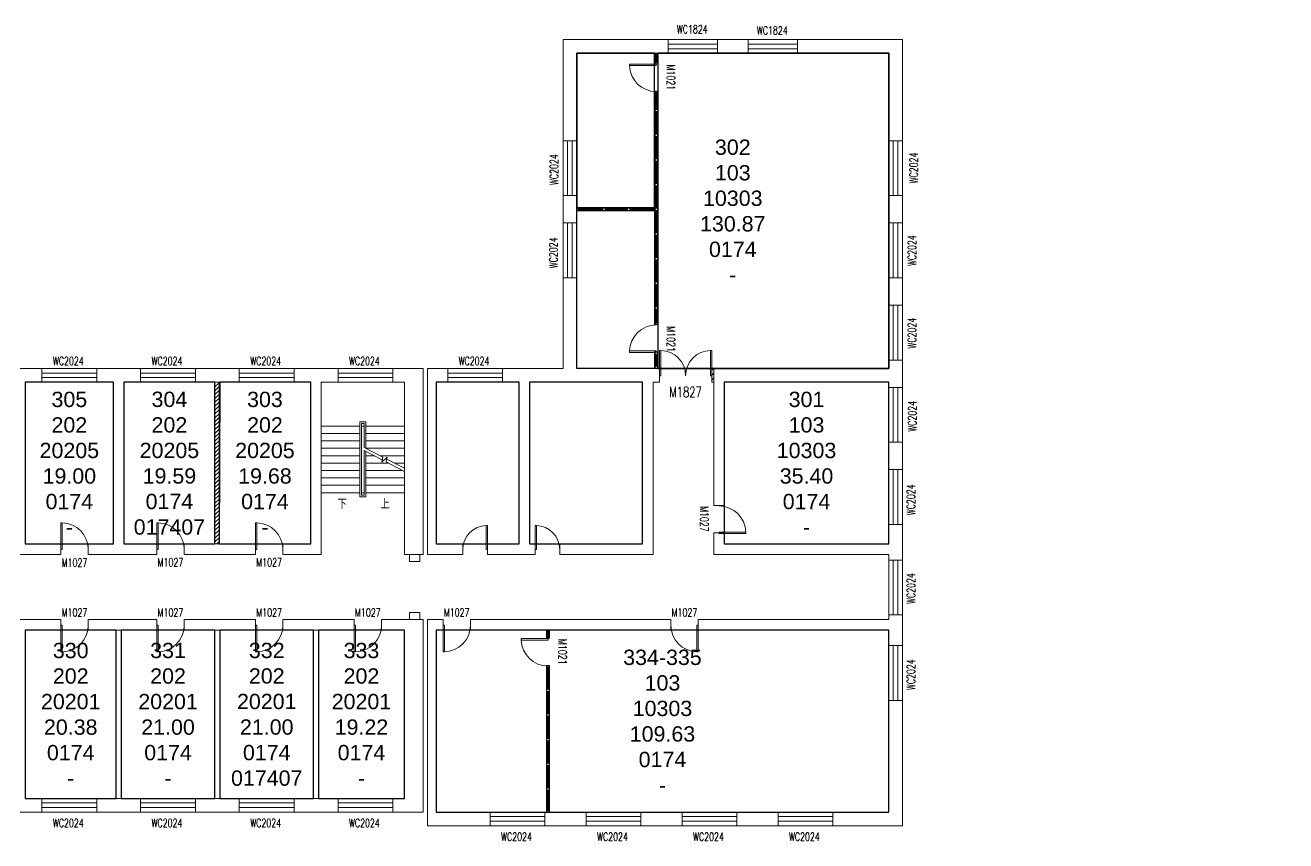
# Model space of a CAD drawing. Header units: millimetres. Extents: x 190400 to 293963, y 161675 to 191428.
# Drawn here: x 247980 to 293963, y 161675 to 191428 of the extents above; entities that cross this region are included whole.
import ezdxf

# ---------------------------------------------------------------- set-up
doc = ezdxf.new("R2010")
doc.units = ezdxf.units.MM
doc.header["$LTSCALE"] = 1000
doc.layers.add('body', color=30, linetype='Continuous', lineweight=15)
for name, color, linetype in [('RM', 4, 'Continuous'), ('RM$', 5, 'Continuous'), ('RM$TXT', 5, 'Continuous')]:
    doc.layers.add(name, color=color, linetype=linetype)
doc.styles.add('_TCH_DIM', font='SIMPLEX', dxfattribs={"bigfont": 'GBCBIG'})
doc.styles.add('_TCH_WINDOW', font='SIMPLEX', dxfattribs={"height": 3.5, "bigfont": 'GBCBIG'})
doc.styles.get("Standard").update_dxf_attribs({"font": 'arial.ttf'})

# ---------------------------------------------------------------- blocks, each defined once
blk = doc.blocks.new('$TCHSYS$WIN2D')
for p, q in [((-0.5, 0.5), (0.5, 0.5)), ((-0.5, 0.5), (-0.5, -0.5)), ((0.5, 0.5), (0.5, -0.5)), ((0.5, 0.167), (-0.5, 0.167)), ((0.5, -0.167), (-0.5, -0.167)), ((-0.5, -0.5), (0.5, -0.5))]:
    blk.add_line(p, q)
blk = doc.blocks.new('$DorLib2D$00000001')
for p, q in [((0.45, 0.975), (0.5, 0.975)), ((0.45, 0), (0.45, 0.975)), ((0.5, 0), (0.5, 0.975)), ((0.5, 0), (0.45, 0))]:
    blk.add_line(p, q)
at = {"lineweight": 13}
blk.add_arc((0.475, 0), 0.975, 91.4693, 180, dxfattribs=at)
blk = doc.blocks.new('$DorLib2D$00000002')
for p, q in [((-0.5, 0), (-0.5, 0.4875)), ((-0.475, 0.4875), (-0.5, 0.4875)), ((-0.475, 0), (-0.475, 0.4875)), ((0.475, 0), (0.475, 0.4875)), ((0.475, 0.4875), (0.5, 0.4875)), ((0.5, 0), (0.5, 0.4875)), ((-0.5, 0), (-0.475, 0)), ((0.5, 0), (0.475, 0))]:
    blk.add_line(p, q)
at = {"lineweight": 13}
for centre, start, end in [((-0.4875, 0), 0, 88.53072), ((0.4875, 0), 91.46928, 180)]:
    blk.add_arc(centre, 0.4875, start, end, dxfattribs=at)

msp = doc.modelspace()

# ---------------------------------------------------------------- hatches: boundary and pattern name
at = {"layer": 'body'}
h = msp.add_hatch(dxfattribs=at)
h.set_pattern_fill('普通砖', color=30, scale=50, style=0)
h.set_pattern_definition([(45, (-10443.08, 86642.61), (-88.388383, 88.388383), [])])
h.paths.add_polyline_path([(273100, 178904), (273040, 178904), (273040, 178404), (273100, 178404)])
h = msp.add_hatch(dxfattribs=at)
h.set_pattern_fill('ANSI31', color=30, scale=800, style=0)
h.set_pattern_definition([(45, (-10443.08, 17403.58), (-70.710678, 70.710678), [])])
h.paths.add_polyline_path([(254900, 178404), (255050, 178404), (255050, 172504), (254900, 172504)])

# ---------------------------------------------------------------- linework, layer by layer
at = {"layer": 'body', "color": 30}
for p, q in [((271430, 190904), (267600, 190904)), ((267600, 190904), (267600, 187214)), ((271430, 190404), (271430, 190904)), ((274350, 190904), (273230, 190904)), ((273230, 190904), (273230, 190404)), ((274350, 190404), (274350, 190904)), ((279980, 190904), (276150, 190904)), ((276150, 190904), (276150, 190404)), ((279980, 187214), (279980, 190904)), ((268100, 190404), (271430, 190404)), ((268100, 187214), (268100, 190404)), ((272165, 190404), (272015, 190404)), ((273230, 190404), (274350, 190404)), ((276150, 190404), (279480, 190404)), ((279480, 190404), (279480, 187214)), ((270970, 190354), (270970, 190070)), ((270995, 190354), (270995, 190070)), ((271005, 190354), (271005, 190070)), ((271030, 190354), (271030, 190070)), ((270970, 188970), (270970, 188354)), ((270995, 188970), (270995, 188354)), ((271005, 188970), (271005, 188354)), ((271030, 188970), (271030, 188354)), ((270970, 188274), (270970, 187454)), ((270995, 188274), (270995, 187454)), ((271005, 188274), (271005, 187454)), ((271030, 188274), (271030, 187454)), ((267600, 187214), (268100, 187214)), ((268100, 187214), (268100, 184281)), ((270970, 187374), (270970, 186554)), ((270995, 187374), (270995, 186554)), ((271005, 187374), (271005, 186554)), ((271030, 187374), (271030, 186554)), ((279480, 187214), (279980, 187214)), ((270970, 186474), (270970, 185654)), ((270995, 186474), (270995, 185654)), ((271005, 186474), (271005, 185654)), ((271030, 186474), (271030, 185654)), ((270970, 185574), (270970, 184754)), ((270995, 185574), (270995, 184754)), ((271005, 185574), (271005, 184754)), ((271030, 185574), (271030, 184754)), ((268100, 185214), (267600, 185214)), ((267600, 185214), (267600, 185139)), ((267600, 185139), (267600, 184214)), ((268100, 184214), (268100, 185064)), ((279980, 185214), (279480, 185214)), ((279480, 185214), (279480, 184214)), ((279980, 184214), (279980, 185214)), ((269050, 184744), (268150, 184744)), ((269050, 184719), (268150, 184719)), ((269050, 184709), (268150, 184709)), ((269050, 184684), (268150, 184684)), ((269950, 184744), (269130, 184744)), ((269950, 184719), (269130, 184719)), ((269950, 184709), (269130, 184709)), ((269950, 184684), (269130, 184684)), ((270960, 184744), (270030, 184744)), ((270960, 184719), (270030, 184719)), ((270960, 184709), (270030, 184709)), ((270960, 184684), (270030, 184684)), ((270970, 184674), (270970, 183854)), ((270995, 184674), (270995, 183854)), ((271005, 184674), (271005, 183854)), ((271030, 184674), (271030, 183854)), ((267600, 184214), (268100, 184214)), ((279480, 184214), (279980, 184214)), ((270970, 183774), (270970, 182954)), ((270995, 183774), (270995, 182954)), ((271005, 183774), (271005, 182954)), ((271030, 183774), (271030, 182954)), ((270970, 182874), (270970, 182054)), ((270995, 182874), (270995, 182054)), ((271005, 182874), (271005, 182054)), ((271030, 182874), (271030, 182054)), ((268100, 182214), (267600, 182214)), ((267600, 182214), (267600, 178904)), ((268100, 178904), (268100, 182214)), ((279980, 182214), (279480, 182214)), ((279480, 182214), (279480, 181214)), ((279980, 181214), (279980, 182214)), ((270970, 181974), (270970, 181154)), ((270995, 181974), (270995, 181154)), ((271005, 181974), (271005, 181154)), ((271030, 181974), (271030, 181154)), ((279480, 181214), (279980, 181214)), ((270970, 181074), (270970, 180559)), ((270995, 181074), (270995, 180559)), ((271005, 181074), (271005, 180559)), ((271030, 181074), (271030, 180559)), ((270970, 179429), (270970, 178984)), ((270995, 179429), (270995, 178984)), ((271005, 179429), (271005, 178984)), ((271030, 179429), (271030, 178984)), ((248590, 178904), (247790, 178904)), ((248590, 178404), (248590, 178904)), ((251390, 178904), (250590, 178904)), ((250590, 178904), (250590, 178404)), ((252190, 178904), (251390, 178904)), ((252190, 178404), (252190, 178904)), ((255790, 178904), (254190, 178904)), ((254190, 178904), (254190, 178404)), ((255790, 178404), (255790, 178904)), ((258590, 178904), (257790, 178904)), ((257790, 178904), (257790, 178404)), ((259390, 178904), (258590, 178904)), ((259390, 178404), (259390, 178904)), ((262500, 178904), (261390, 178904)), ((261390, 178904), (261390, 178404)), ((262500, 172124), (262500, 178904)), ((262660, 178904), (262660, 172124)), ((263390, 178904), (262660, 178904)), ((263390, 178404), (263390, 178904)), ((266190, 178904), (265390, 178904)), ((265390, 178904), (265390, 178404)), ((267600, 178904), (266190, 178904)), ((271120, 178904), (268100, 178904)), ((271120, 178904), (271120, 178404)), ((273100, 178904), (273020, 178904)), ((273020, 178904), (273020, 178404)), ((279480, 178904), (273100, 178904)), ((273100, 178904), (273100, 173904)), ((273300, 178904), (273165, 178904)), ((279980, 179214), (279480, 179214)), ((279480, 179214), (279480, 178904)), ((279980, 178714), (279980, 179214)), ((279980, 178214), (279980, 178714)), ((247980, 172504), (247980, 178404)), ((247980, 178404), (248590, 178404)), ((250590, 178404), (251200, 178404)), ((251200, 178404), (251200, 173754)), ((251580, 178404), (252190, 178404)), ((251580, 173754), (251580, 178404)), ((254190, 178404), (255790, 178404)), ((254900, 178404), (255080, 178404)), ((257790, 178404), (258400, 178404)), ((258400, 172504), (258400, 178404)), ((258780, 178404), (259390, 178404)), ((258780, 172124), (258780, 178404)), ((261810, 178404), (258780, 178404)), ((258780, 178404), (258780, 176804)), ((261390, 178404), (261810, 178404)), ((261810, 172124), (261810, 178404)), ((261810, 176804), (261810, 178404)), ((262970, 178404), (262970, 172504)), ((262970, 178404), (263390, 178404)), ((265390, 178404), (266000, 178404)), ((266000, 172504), (266000, 178404)), ((266380, 172504), (266380, 178404)), ((267790, 178404), (266380, 178404)), ((270500, 178404), (267790, 178404)), ((270500, 178404), (270500, 172504)), ((270880, 178404), (270880, 172124)), ((270880, 178404), (271120, 178404)), ((273020, 178404), (273100, 178404)), ((279480, 178404), (273480, 178404)), ((273480, 173904), (273480, 178404)), ((279480, 178404), (279480, 178214)), ((279480, 178214), (279980, 178214)), ((258780, 175265), (258780, 176804)), ((258780, 176804), (260185, 176804)), ((260185, 176804), (258780, 176804)), ((260405, 176954), (260185, 176954)), ((260185, 176954), (260185, 174224)), ((260345, 176894), (260245, 176894)), ((260245, 176894), (260245, 174284)), ((260245, 176804), (260245, 174374)), ((260345, 176804), (260245, 176804)), ((260345, 176026), (260345, 176894)), ((260345, 176026), (260345, 176804)), ((260405, 175995), (260405, 176954)), ((261810, 176804), (260405, 176804)), ((261810, 176804), (260405, 176804)), ((261810, 176804), (261810, 174374)), ((258780, 176534), (260185, 176534)), ((258780, 176264), (260185, 176264)), ((261810, 176534), (260405, 176534)), ((261810, 176264), (260405, 176264)), ((279980, 176214), (279480, 176214)), ((279480, 176214), (279480, 175214)), ((279980, 175214), (279980, 176214)), ((258780, 175994), (260185, 175994)), ((258780, 175724), (260185, 175724)), ((261026, 175672), (260345, 176026)), ((260345, 174374), (260345, 175913)), ((261004, 175571), (260345, 175913)), ((260345, 174284), (260345, 175913)), ((260405, 174224), (260405, 175882)), ((260709, 175724), (260405, 175724)), ((261810, 175994), (260406, 175994)), ((261810, 175724), (260926, 175724)), ((260986, 175489), (261026, 175672)), ((261184, 175671), (260986, 175489)), ((261146, 175497), (261184, 175671)), ((258780, 175454), (260185, 175454)), ((261229, 175454), (260405, 175454)), ((261810, 175152), (261146, 175497)), ((261810, 175265), (261168, 175598)), ((261810, 175454), (261445, 175454)), ((279480, 175214), (279980, 175214)), ((258780, 175184), (260185, 175184)), ((258780, 174374), (258780, 175152)), ((258780, 174914), (260185, 174914)), ((261748, 175184), (260405, 175184)), ((261810, 174914), (260405, 174914)), ((258780, 174644), (260185, 174644)), ((258780, 174374), (260185, 174374)), ((260345, 174374), (260245, 174374)), ((260245, 174284), (260345, 174284)), ((261810, 174644), (260405, 174644)), ((261810, 174374), (260405, 174374)), ((260185, 174224), (260405, 174224)), ((273100, 173904), (273480, 173904)), ((251200, 173754), (251200, 172754)), ((251580, 172754), (251580, 173754)), ((273480, 172904), (273100, 172904)), ((273100, 172904), (273100, 172124)), ((273480, 172504), (273480, 172904)), ((279980, 173214), (279480, 173214)), ((279480, 173214), (279480, 172504)), ((279980, 172314), (279980, 173214)), ((249280, 172504), (247980, 172504)), ((249280, 172124), (249280, 172504)), ((251200, 172504), (250280, 172504)), ((250280, 172504), (250280, 172124)), ((251200, 172754), (251200, 172504)), ((251580, 172504), (251580, 172754)), ((252780, 172504), (251580, 172504)), ((252780, 172124), (252780, 172504)), ((256380, 172504), (253780, 172504)), ((253780, 172504), (253780, 172124)), ((254900, 172504), (255080, 172504)), ((256380, 172124), (256380, 172504)), ((258400, 172504), (257380, 172504)), ((257380, 172504), (257380, 172124)), ((263940, 172504), (262970, 172504)), ((263940, 172124), (263940, 172504)), ((266000, 172504), (264840, 172504)), ((264840, 172504), (264840, 172124)), ((266580, 172504), (266380, 172504)), ((266580, 172124), (266580, 172504)), ((270500, 172504), (267480, 172504)), ((267480, 172504), (267480, 172124)), ((279480, 172504), (273480, 172504)), ((247790, 172124), (249280, 172124)), ((250280, 172124), (251390, 172124)), ((251390, 172124), (252780, 172124)), ((253780, 172124), (256380, 172124)), ((257380, 172124), (258780, 172124)), ((261810, 172124), (262500, 172124)), ((262660, 172124), (263940, 172124)), ((264840, 172124), (266190, 172124)), ((266190, 172124), (266580, 172124)), ((267480, 172124), (270880, 172124)), ((273100, 172124), (279480, 172124)), ((279480, 172124), (279480, 171914)), ((279980, 171914), (279980, 172314)), ((279480, 171914), (279980, 171914)), ((249280, 169744), (247790, 169744)), ((249280, 169364), (249280, 169744)), ((252780, 169744), (250280, 169744)), ((250280, 169744), (250280, 169364)), ((252780, 169364), (252780, 169744)), ((256380, 169744), (253780, 169744)), ((253780, 169744), (253780, 169364)), ((256380, 169364), (256380, 169744)), ((259980, 169744), (257380, 169744)), ((257380, 169744), (257380, 169364)), ((259980, 169364), (259980, 169744)), ((262500, 169744), (260980, 169744)), ((260980, 169744), (260980, 169364)), ((262500, 162724), (262500, 169744)), ((263220, 169744), (262660, 169744)), ((262660, 169744), (262660, 162224)), ((263220, 169364), (263220, 169744)), ((269850, 169744), (264220, 169744)), ((264220, 169744), (264220, 169364)), ((270850, 169744), (269850, 169744)), ((271530, 169744), (270850, 169744)), ((271530, 169364), (271530, 169744)), ((279480, 169744), (272530, 169744)), ((272530, 169744), (272530, 169364)), ((279980, 169914), (279480, 169914)), ((279480, 169914), (279480, 169744)), ((279980, 169554), (279980, 169914)), ((247980, 169364), (249280, 169364)), ((247980, 163224), (247980, 169364)), ((250280, 169364), (252780, 169364)), ((251300, 163224), (251300, 169364)), ((251300, 169364), (251480, 169364)), ((251480, 163224), (251480, 169364)), ((253780, 169364), (256380, 169364)), ((254900, 163224), (254900, 169364)), ((254900, 169364), (255080, 169364)), ((255080, 163224), (255080, 169364)), ((257380, 169364), (259980, 169364)), ((258500, 163224), (258500, 169364)), ((258500, 169364), (258680, 169364)), ((258680, 163224), (258680, 169364)), ((260980, 169364), (261810, 169364)), ((261810, 163224), (261810, 169364)), ((262970, 169364), (263220, 169364)), ((262970, 169364), (262970, 162724)), ((264220, 169364), (269850, 169364)), ((267020, 169324), (267020, 169104)), ((267045, 169324), (267045, 169104)), ((267055, 169324), (267055, 169104)), ((267080, 169324), (267080, 169104)), ((269850, 169364), (270850, 169364)), ((270850, 169364), (271530, 169364)), ((272530, 169364), (279480, 169364)), ((279480, 169364), (279480, 168794)), ((279980, 168794), (279980, 169554)), ((279480, 168794), (279980, 168794)), ((267020, 168014), (267020, 167204)), ((267045, 168014), (267045, 167204)), ((267055, 168014), (267055, 167204)), ((267080, 168014), (267080, 167204)), ((267020, 167124), (267020, 166304)), ((267045, 167124), (267045, 166304)), ((267055, 167124), (267055, 166304)), ((267080, 167124), (267080, 166304)), ((279980, 166794), (279480, 166794)), ((279480, 166794), (279480, 162724)), ((279980, 162224), (279980, 166794)), ((267020, 166224), (267020, 165404)), ((267045, 166224), (267045, 165404)), ((267055, 166224), (267055, 165404)), ((267080, 166224), (267080, 165404)), ((267020, 165324), (267020, 164504)), ((267045, 165324), (267045, 164504)), ((267055, 165324), (267055, 164504)), ((267080, 165324), (267080, 164504)), ((267020, 164424), (267020, 163604)), ((267045, 164424), (267045, 163604)), ((267055, 164424), (267055, 163604)), ((267080, 164424), (267080, 163604)), ((267020, 163524), (267020, 162774)), ((267045, 163524), (267045, 162774)), ((267055, 163524), (267055, 162774)), ((267080, 163524), (267080, 162774)), ((248590, 163224), (247980, 163224)), ((248590, 162724), (248590, 163224)), ((252190, 163224), (250590, 163224)), ((250590, 163224), (250590, 162724)), ((251300, 163224), (251480, 163224)), ((252190, 162724), (252190, 163224)), ((255790, 163224), (254190, 163224)), ((254190, 163224), (254190, 162724)), ((254900, 163224), (255080, 163224)), ((255790, 162724), (255790, 163224)), ((259390, 163224), (257790, 163224)), ((257790, 163224), (257790, 162724)), ((258500, 163224), (258680, 163224)), ((259390, 162724), (259390, 163224)), ((261810, 163224), (261390, 163224)), ((261390, 163224), (261390, 162724)), ((247790, 162724), (248590, 162724)), ((250590, 162724), (252190, 162724)), ((254190, 162724), (255790, 162724)), ((257790, 162724), (259390, 162724)), ((261390, 162724), (262500, 162724)), ((264940, 162724), (262970, 162724)), ((264940, 162224), (264940, 162724)), ((268440, 162724), (266940, 162724)), ((266940, 162724), (266940, 162224)), ((268440, 162224), (268440, 162724)), ((271940, 162724), (270440, 162724)), ((270440, 162724), (270440, 162224)), ((271940, 162224), (271940, 162724)), ((275440, 162724), (273940, 162724)), ((273940, 162724), (273940, 162224)), ((275440, 162224), (275440, 162724)), ((279480, 162724), (277440, 162724)), ((277440, 162724), (277440, 162224)), ((262660, 162224), (264940, 162224)), ((266940, 162224), (268440, 162224)), ((270440, 162224), (271940, 162224)), ((273940, 162224), (275440, 162224)), ((277440, 162224), (279980, 162224))]:
    msp.add_line(p, q, dxfattribs=at)
for points in [[(271060, 190020), (271060, 190404), (270940, 190404), (270940, 190020), (271060, 190020)], [(270960, 190404), (270960, 190364), (270970, 190354), (271030, 190354), (271040, 190364), (271040, 190404)], [(270960, 190020), (270960, 190060), (270970, 190070), (271030, 190070), (271040, 190060), (271040, 190020)], [(270940, 184774), (268100, 184774), (268100, 184654), (270940, 184654), (270940, 180509), (271060, 180509), (271060, 189020), (270940, 189020), (270940, 184774)], [(270960, 189020), (270960, 188980), (270970, 188970), (271030, 188970), (271040, 188980), (271040, 189020)], [(271030, 188274), (270970, 188274), (270960, 188284), (270960, 188344), (270970, 188354), (271030, 188354), (271040, 188344), (271040, 188284)], [(271030, 187374), (270970, 187374), (270960, 187384), (270960, 187444), (270970, 187454), (271030, 187454), (271040, 187444), (271040, 187384)], [(271030, 186474), (270970, 186474), (270960, 186484), (270960, 186544), (270970, 186554), (271030, 186554), (271040, 186544), (271040, 186484)], [(271030, 185574), (270970, 185574), (270960, 185584), (270960, 185644), (270970, 185654), (271030, 185654), (271040, 185644), (271040, 185584)], [(268100, 184754), (268140, 184754), (268150, 184744), (268150, 184684), (268140, 184674), (268100, 184674)], [(269120, 184674), (269060, 184674), (269050, 184684), (269050, 184744), (269060, 184754), (269120, 184754), (269130, 184744), (269130, 184684)], [(270020, 184674), (269960, 184674), (269950, 184684), (269950, 184744), (269960, 184754), (270020, 184754), (270030, 184744), (270030, 184684)], [(271030, 184674), (270970, 184674), (270960, 184684), (270960, 184744), (270970, 184754), (271030, 184754), (271040, 184744), (271040, 184684)], [(271030, 183774), (270970, 183774), (270960, 183784), (270960, 183844), (270970, 183854), (271030, 183854), (271040, 183844), (271040, 183784)], [(271030, 182874), (270970, 182874), (270960, 182884), (270960, 182944), (270970, 182954), (271030, 182954), (271040, 182944), (271040, 182884)], [(271030, 181974), (270970, 181974), (270960, 181984), (270960, 182044), (270970, 182054), (271030, 182054), (271040, 182044), (271040, 181984)], [(271030, 181074), (270970, 181074), (270960, 181084), (270960, 181144), (270970, 181154), (271030, 181154), (271040, 181144), (271040, 181084)], [(270960, 180509), (270960, 180549), (270970, 180559), (271030, 180559), (271040, 180549), (271040, 180509)], [(271060, 178904), (271060, 179509), (270940, 179509), (270940, 178904), (271060, 178904)], [(270960, 179509), (270960, 179439), (270970, 179429), (271030, 179429), (271040, 179439), (271040, 179509)], [(270960, 178904), (270960, 178974), (270970, 178984), (271030, 178984), (271040, 178974), (271040, 178904)], [(254900, 178404), (255050, 178404), (255050, 172504), (254900, 172504)], [(262380, 172124), (262000, 172124), (262000, 171864), (262380, 171864)], [(262380, 170004), (262000, 170004), (262000, 169744), (262380, 169744)], [(267110, 169064), (267110, 169364), (266990, 169364), (266990, 169064), (267110, 169064)], [(267010, 169364), (267010, 169334), (267020, 169324), (267080, 169324), (267090, 169334), (267090, 169364)], [(267010, 169064), (267010, 169094), (267020, 169104), (267080, 169104), (267090, 169094), (267090, 169064)], [(267110, 162724), (267110, 168064), (266990, 168064), (266990, 162724), (267110, 162724)], [(267010, 168064), (267010, 168024), (267020, 168014), (267080, 168014), (267090, 168024), (267090, 168064)], [(267080, 167124), (267020, 167124), (267010, 167134), (267010, 167194), (267020, 167204), (267080, 167204), (267090, 167194), (267090, 167134)], [(267080, 166224), (267020, 166224), (267010, 166234), (267010, 166294), (267020, 166304), (267080, 166304), (267090, 166294), (267090, 166234)], [(267080, 165324), (267020, 165324), (267010, 165334), (267010, 165394), (267020, 165404), (267080, 165404), (267090, 165394), (267090, 165334)], [(267080, 164424), (267020, 164424), (267010, 164434), (267010, 164494), (267020, 164504), (267080, 164504), (267090, 164494), (267090, 164434)], [(267080, 163524), (267020, 163524), (267010, 163534), (267010, 163594), (267020, 163604), (267080, 163604), (267090, 163594), (267090, 163534)], [(267080, 162724), (267020, 162724), (267010, 162724), (267010, 162764), (267020, 162774), (267080, 162774), (267090, 162764), (267090, 162724)]]:
    msp.add_lwpolyline(points, close=True, dxfattribs=at)
at = {"layer": 'RM'}
for points in [[(268100, 190404), (268100, 184794), (268100, 184774), (270940, 184774), (270940, 190404)], [(271060, 190404), (271060, 178904), (279480, 178904), (279480, 190404)], [(262970, 178404), (262970, 172504), (266000, 172504), (266000, 178404)], [(266380, 178404), (266380, 172504), (270500, 172504), (270500, 178404)]]:
    msp.add_lwpolyline(points, close=True, dxfattribs=at)
at = {"layer": 'RM$'}
for points in [[(268100, 190404), (279480, 190404), (279480, 178904), (268100, 178904)], [(247980, 178404), (247980, 172504), (251200, 172504), (251200, 178404)], [(251580, 178404), (251580, 172504), (254900, 172504), (254900, 178404)], [(255080, 178404), (255050, 172504), (258400, 172504), (258400, 178404)], [(273480, 178404), (273480, 172504), (279480, 172504), (279480, 178404)], [(247980, 169364), (247980, 163224), (251300, 163224), (251300, 169364)], [(251480, 169364), (251480, 163224), (254900, 163224), (254900, 169364)], [(255080, 169364), (255080, 163224), (258500, 163224), (258500, 169364)], [(258680, 169364), (258680, 163224), (261810, 163224), (261810, 169364)], [(262970, 169364), (262970, 162724), (279480, 162724), (279480, 169364)]]:
    msp.add_lwpolyline(points, close=True, dxfattribs=at)

# ---------------------------------------------------------------- block references
at = {"layer": 'body', "color": 30}
ref = msp.add_blockref('$TCHSYS$WIN2D', (272330, 190654), dxfattribs=dict(at, xscale=-1800, yscale=-500, zscale=-1800, rotation=180))
ref.add_attrib('A', 'WC1824', (271750, 191130), dxfattribs={"height": 297.5, "style": '_TCH_WINDOW', "width": 0.705882})
ref = msp.add_blockref('$TCHSYS$WIN2D', (275250, 190654), dxfattribs=dict(at, xscale=1800, yscale=-500, zscale=1800, rotation=180))
ref.add_attrib('A', 'WC1824', (274670, 191089), dxfattribs={"height": 297.5, "style": '_TCH_WINDOW', "width": 0.705882})
ref = msp.add_blockref('$DorLib2D$00000001', (271000, 189505), dxfattribs=dict(at, xscale=1000, yscale=1000, zscale=1000, rotation=89.99999999999999))
ref.add_attrib('A', 'M1021', (271385, 189994), dxfattribs={"height": 297.5, "rotation": 270, "style": '_TCH_WINDOW', "width": 0.705882})
ref = msp.add_blockref('$TCHSYS$WIN2D', (267850, 186214), dxfattribs=dict(at, xscale=-2000, yscale=-500, zscale=-2000, rotation=270))
ref.add_attrib('A', 'WC2024', (267420, 185596), dxfattribs={"height": 297.5, "rotation": 90, "style": '_TCH_WINDOW', "width": 0.705882})
ref = msp.add_blockref('$TCHSYS$WIN2D', (279730, 186214), dxfattribs=dict(at, xscale=2000, yscale=-500, zscale=2000, rotation=90))
ref.add_attrib('A', 'WC2024', (280539, 185657), dxfattribs={"height": 297.5, "rotation": 90, "style": '_TCH_WINDOW', "width": 0.705882})
ref = msp.add_blockref('$TCHSYS$WIN2D', (267850, 183214), dxfattribs=dict(at, xscale=2000, yscale=-500, zscale=2000, rotation=270))
ref.add_attrib('A', 'WC2024', (267398, 182560), dxfattribs={"height": 297.5, "rotation": 90, "style": '_TCH_WINDOW', "width": 0.705882})
ref = msp.add_blockref('$TCHSYS$WIN2D', (279730, 183214), dxfattribs=dict(at, xscale=-2000, yscale=-500, zscale=-2000, rotation=90))
ref.add_attrib('A', 'WC2024', (280475, 182643), dxfattribs={"height": 297.5, "rotation": 90, "style": '_TCH_WINDOW', "width": 0.705882})
ref = msp.add_blockref('$TCHSYS$WIN2D', (279730, 180214), dxfattribs=dict(at, xscale=2000, yscale=-500, zscale=2000, rotation=90))
ref.add_attrib('A', 'WC2024', (280475, 179633), dxfattribs={"height": 297.5, "rotation": 90, "style": '_TCH_WINDOW', "width": 0.705882})
ref = msp.add_blockref('$DorLib2D$00000001', (271000, 179994), dxfattribs=dict(at, xscale=-1000, yscale=1000, zscale=1000, rotation=90))
ref.add_attrib('A', 'M1021', (271385, 180445), dxfattribs={"height": 297.5, "rotation": 270, "style": '_TCH_WINDOW', "width": 0.705882})
ref = msp.add_blockref('$DorLib2D$00000002', (272070, 178639), dxfattribs=dict(at, xscale=1900, yscale=-1900, zscale=1900, rotation=180))
ref.add_attrib('A', 'M1827', (271474, 177862), dxfattribs={"height": 376.8, "style": '_TCH_WINDOW', "width": 0.705882})
ref = msp.add_blockref('$TCHSYS$WIN2D', (249590, 178654), dxfattribs=dict(at, xscale=-2000, yscale=-500, zscale=2000))
ref.add_attrib('A', 'WC2024', (248990, 179030), dxfattribs={"height": 297.5, "style": '_TCH_WINDOW', "width": 0.705882})
ref = msp.add_blockref('$TCHSYS$WIN2D', (253190, 178654), dxfattribs=dict(at, xscale=2000, yscale=-500, zscale=-2000))
ref.add_attrib('A', 'WC2024', (252590, 179030), dxfattribs={"height": 297.5, "style": '_TCH_WINDOW', "width": 0.705882})
ref = msp.add_blockref('$TCHSYS$WIN2D', (256790, 178654), dxfattribs=dict(at, xscale=2000, yscale=-500, zscale=-2000))
ref.add_attrib('A', 'WC2024', (256190, 179030), dxfattribs={"height": 297.5, "style": '_TCH_WINDOW', "width": 0.705882})
ref = msp.add_blockref('$TCHSYS$WIN2D', (260390, 178654), dxfattribs=dict(at, xscale=2000, yscale=-500, zscale=-2000))
ref.add_attrib('A', 'WC2024', (259790, 179030), dxfattribs={"height": 297.5, "style": '_TCH_WINDOW', "width": 0.705882})
ref = msp.add_blockref('$TCHSYS$WIN2D', (264390, 178654), dxfattribs=dict(at, xscale=-2000, yscale=-500, zscale=2000))
ref.add_attrib('A', 'WC2024', (263790, 179030), dxfattribs={"height": 297.5, "style": '_TCH_WINDOW', "width": 0.705882})
ref = msp.add_blockref('$TCHSYS$WIN2D', (279730, 177214), dxfattribs=dict(at, xscale=2000, yscale=-500, zscale=2000, rotation=90))
ref.add_attrib('A', 'WC2024', (280486, 176599), dxfattribs={"height": 297.5, "rotation": 90, "style": '_TCH_WINDOW', "width": 0.705882})
ref = msp.add_blockref('$TCHSYS$WIN2D', (279730, 174214), dxfattribs=dict(at, xscale=2000, yscale=-500, zscale=2000, rotation=90))
ref.add_attrib('A', 'WC2024', (280438, 173552), dxfattribs={"height": 297.5, "rotation": 90, "style": '_TCH_WINDOW', "width": 0.705882})
ref = msp.add_blockref('$DorLib2D$00000001', (273290, 173389), dxfattribs=dict(at, xscale=1000, yscale=1000, zscale=-1000, rotation=270))
ref.add_attrib('A', 'M1027', (272603, 173886), dxfattribs={"height": 297.5, "rotation": 270, "style": '_TCH_WINDOW', "width": 0.705882})
ref = msp.add_blockref('$DorLib2D$00000001', (249780, 172299), dxfattribs=dict(at, xscale=1000, yscale=-1000, zscale=1000, rotation=180))
ref.add_attrib('A', 'M1027', (249310, 171672), dxfattribs={"height": 297.5, "style": '_TCH_WINDOW', "width": 0.705882})
ref = msp.add_blockref('$DorLib2D$00000001', (253280, 172299), dxfattribs=dict(at, xscale=1000, yscale=-1000, zscale=1000, rotation=180))
ref.add_attrib('A', 'M1027', (252810, 171685), dxfattribs={"height": 297.5, "style": '_TCH_WINDOW', "width": 0.705882})
ref = msp.add_blockref('$DorLib2D$00000001', (256880, 172299), dxfattribs=dict(at, xscale=1000, yscale=-1000, zscale=1000, rotation=180))
ref.add_attrib('A', 'M1027', (256410, 171685), dxfattribs={"height": 297.5, "style": '_TCH_WINDOW', "width": 0.705882})
at = {"layer": 'body', "color": 30, "yscale": -900, "rotation": 180}
for p, xscale, zscale in [((264390, 172299), -900, -900), ((267030, 172299), 900, 900)]:
    msp.add_blockref('$DorLib2D$00000001', p, dxfattribs=dict(at, xscale=xscale, zscale=zscale))
at = {"layer": 'body', "color": 30}
ref = msp.add_blockref('$TCHSYS$WIN2D', (279730, 170914), dxfattribs=dict(at, xscale=2000, yscale=-500, zscale=2000, rotation=90))
ref.add_attrib('A', 'WC2024', (280438, 170314), dxfattribs={"height": 297.5, "rotation": 90, "style": '_TCH_WINDOW', "width": 0.705882})
ref = msp.add_blockref('$DorLib2D$00000001', (249780, 169539), dxfattribs=dict(at, xscale=1000, yscale=1000, zscale=1000, rotation=180))
ref.add_attrib('A', 'M1027', (249310, 169855), dxfattribs={"height": 297.5, "style": '_TCH_WINDOW', "width": 0.705882})
ref = msp.add_blockref('$DorLib2D$00000001', (253280, 169539), dxfattribs=dict(at, xscale=1000, yscale=1000, zscale=1000, rotation=180))
ref.add_attrib('A', 'M1027', (252810, 169855), dxfattribs={"height": 297.5, "style": '_TCH_WINDOW', "width": 0.705882})
ref = msp.add_blockref('$DorLib2D$00000001', (256880, 169539), dxfattribs=dict(at, xscale=1000, yscale=1000, zscale=1000, rotation=180))
ref.add_attrib('A', 'M1027', (256410, 169855), dxfattribs={"height": 297.5, "style": '_TCH_WINDOW', "width": 0.705882})
ref = msp.add_blockref('$DorLib2D$00000001', (260480, 169539), dxfattribs=dict(at, xscale=1000, yscale=1000, zscale=1000, rotation=180))
ref.add_attrib('A', 'M1027', (260010, 169855), dxfattribs={"height": 297.5, "style": '_TCH_WINDOW', "width": 0.705882})
ref = msp.add_blockref('$DorLib2D$00000001', (263720, 169539), dxfattribs=dict(at, xscale=1000, yscale=1000, zscale=1000, rotation=180))
ref.add_attrib('A', 'M1027', (263250, 169855), dxfattribs={"height": 297.5, "style": '_TCH_WINDOW', "width": 0.705882})
ref = msp.add_blockref('$DorLib2D$00000001', (272030, 169539), dxfattribs=dict(at, xscale=-1000, yscale=1000, zscale=-1000, rotation=180))
ref.add_attrib('A', 'M1027', (271560, 169855), dxfattribs={"height": 297.5, "style": '_TCH_WINDOW', "width": 0.705882})
ref = msp.add_blockref('$DorLib2D$00000001', (267050, 168549), dxfattribs=dict(at, xscale=1000, yscale=1000, zscale=1000, rotation=89.99999999999999))
ref.add_attrib('A', 'M1021', (267435, 169038), dxfattribs={"height": 297.5, "rotation": 270, "style": '_TCH_WINDOW', "width": 0.705882})
ref = msp.add_blockref('$TCHSYS$WIN2D', (279730, 167794), dxfattribs=dict(at, xscale=2000, yscale=-500, zscale=2000, rotation=90))
ref.add_attrib('A', 'WC2024', (280438, 167172), dxfattribs={"height": 297.5, "rotation": 90, "style": '_TCH_WINDOW', "width": 0.705882})
ref = msp.add_blockref('$TCHSYS$WIN2D', (249590, 162974), dxfattribs=dict(at, xscale=2000, yscale=500, zscale=2000))
ref.add_attrib('A', 'WC2024', (248990, 162175), dxfattribs={"height": 297.5, "style": '_TCH_WINDOW', "width": 0.705882})
ref = msp.add_blockref('$TCHSYS$WIN2D', (253190, 162974), dxfattribs=dict(at, xscale=2000, yscale=500, zscale=2000))
ref.add_attrib('A', 'WC2024', (252590, 162175), dxfattribs={"height": 297.5, "style": '_TCH_WINDOW', "width": 0.705882})
ref = msp.add_blockref('$TCHSYS$WIN2D', (256790, 162974), dxfattribs=dict(at, xscale=2000, yscale=500, zscale=2000))
ref.add_attrib('A', 'WC2024', (256190, 162175), dxfattribs={"height": 297.5, "style": '_TCH_WINDOW', "width": 0.705882})
ref = msp.add_blockref('$TCHSYS$WIN2D', (260390, 162974), dxfattribs=dict(at, xscale=2000, yscale=500, zscale=2000))
ref.add_attrib('A', 'WC2024', (259790, 162175), dxfattribs={"height": 297.5, "style": '_TCH_WINDOW', "width": 0.705882})
ref = msp.add_blockref('$TCHSYS$WIN2D', (265940, 162474), dxfattribs=dict(at, xscale=-2000, yscale=500, zscale=-2000))
ref.add_attrib('A', 'WC2024', (265340, 161675), dxfattribs={"height": 297.5, "style": '_TCH_WINDOW', "width": 0.705882})
ref = msp.add_blockref('$TCHSYS$WIN2D', (269440, 162474), dxfattribs=dict(at, xscale=-2000, yscale=500, zscale=-2000))
ref.add_attrib('A', 'WC2024', (268840, 161675), dxfattribs={"height": 297.5, "style": '_TCH_WINDOW', "width": 0.705882})
ref = msp.add_blockref('$TCHSYS$WIN2D', (272940, 162474), dxfattribs=dict(at, xscale=-2000, yscale=500, zscale=-2000))
ref.add_attrib('A', 'WC2024', (272340, 161675), dxfattribs={"height": 297.5, "style": '_TCH_WINDOW', "width": 0.705882})
ref = msp.add_blockref('$TCHSYS$WIN2D', (276440, 162474), dxfattribs=dict(at, xscale=-2000, yscale=500, zscale=-2000))
ref.add_attrib('A', 'WC2024', (275840, 161675), dxfattribs={"height": 297.5, "style": '_TCH_WINDOW', "width": 0.705882})

# ---------------------------------------------------------------- texts
at = {"layer": 'body', "color": 30, "style": '_TCH_DIM'}
for s, p in [('下', (259373, 173784)), ('上', (260936, 173784)), ('上', (260936, 173784)), ('上', (260936, 173784)), ('上', (260936, 173784)), ('上', (260936, 173784))]:
    msp.add_text(s, height=338, dxfattribs=at).set_placement(p)
at = {"layer": 'body', "insert": (293956, 168541), "char_height": 2.5, "attachment_point": 1}
msp.add_mtext_dynamic_manual_height_columns('{\\fSimSun|b0|i0|c134|p2;首层}', width=5096.77, gutter_width=12.5, heights=[0], dxfattribs=at)
at = {"layer": 'RM$TXT', "char_height": 558.8, "attachment_point": 8}
for s, insert in [('302^M^J103^M^J10303^M^J130.87^M^J0174^M^J-^M^J', (273790, 182041)), ('305^M^J202^M^J20205^M^J19.00^M^J0174^M^J-^M^J', (249590, 172841)), ('304^M^J202^M^J20205^M^J19.59^M^J0174^M^J017407^M^J', (253240, 172835)), ('303^M^J202^M^J20205^M^J19.68^M^J0174^M^J-^M^J', (256725, 172841)), ('301^M^J103^M^J10303^M^J35.40^M^J0174^M^J-^M^J', (276480, 172841)), ('330^M^J202^M^J20201^M^J20.38^M^J0174^M^J-^M^J', (249640, 163681)), ('331^M^J202^M^J20201^M^J21.00^M^J0174^M^J-^M^J', (253190, 163681)), ('332^M^J202^M^J20201^M^J21.00^M^J0174^M^J017407^M^J', (256790, 163675)), ('333^M^J202^M^J20201^M^J19.22^M^J0174^M^J-^M^J', (260245, 163681)), ('334-335^M^J103^M^J10303^M^J109.63^M^J0174^M^J-^M^J', (271225, 163431))]:
    msp.add_mtext(s, dxfattribs=dict(at, insert=insert))

doc.saveas('drawing.dxf')
